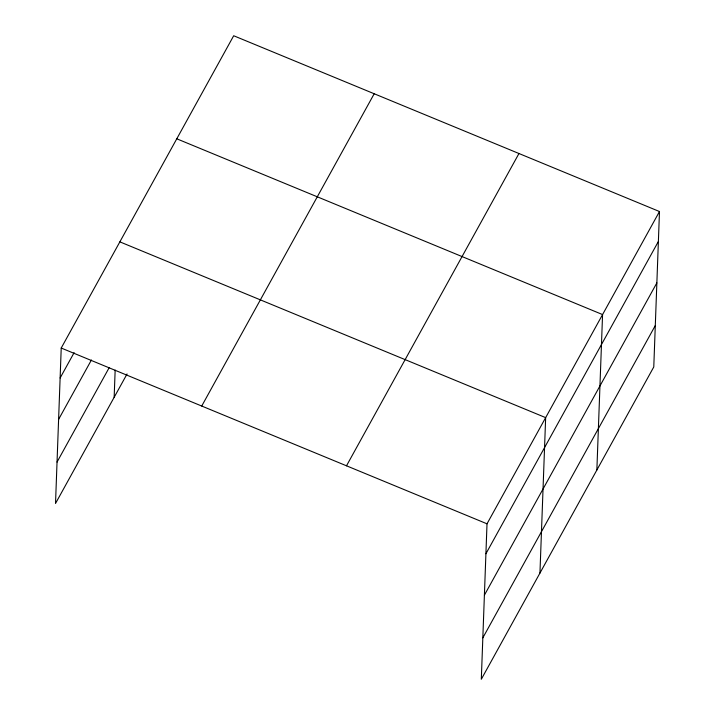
<?xml version="1.0" encoding="UTF-8"?>
<svg xmlns="http://www.w3.org/2000/svg" width="715" height="715" viewBox="0 0 715 715"><rect width="100%" height="100%" fill="white"/><g stroke="black" fill="none" stroke-linecap="round" stroke-linejoin="round"><path stroke-width="1.07" d="M659.48 211.524L487.013 523.809L481.311 679.25L653.778 366.965L659.48 211.524L233.689 35.75L61.222 348.035L55.52 503.476L127.047 373.972M114.159 397.299L115.16 370.057M539.95 573.073L545.652 417.632L119.861 241.858M596.864 470.023L602.566 314.573L176.775 138.799M60.123 377.994L74.11 352.665M58.603 419.401L91.422 359.985M57.039 462.069L109.225 367.582M201.728 406.04L374.204 93.754M346.498 465.805L518.965 153.519M485.914 553.768L658.381 241.482M484.395 595.175L656.862 282.89M482.831 637.843L655.298 325.557M61.222 348.035L487.013 523.809"/></g></svg>
